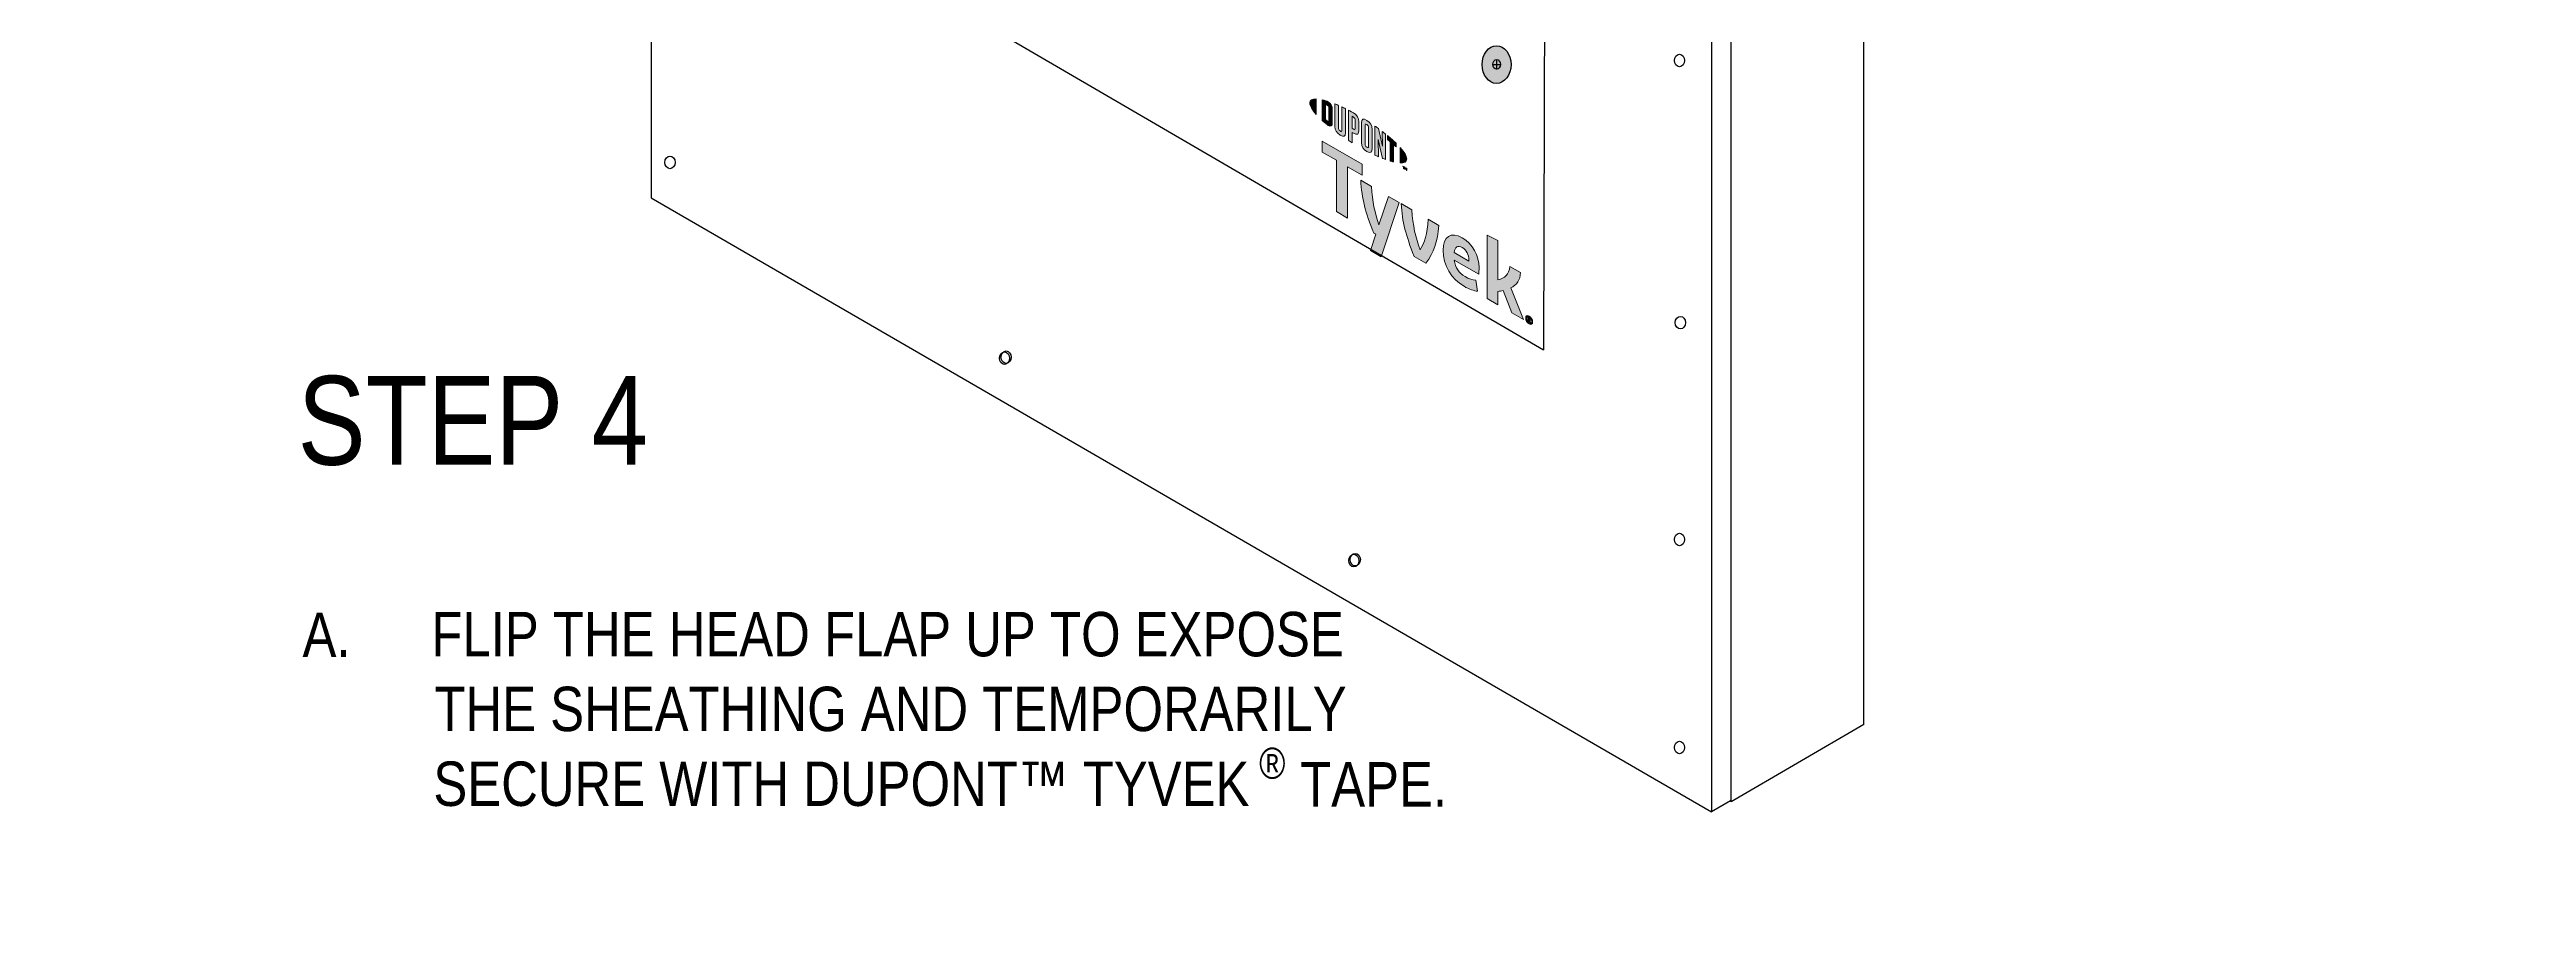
# Model space of a CAD drawing. Extents: x -1392 to 5791, y -3809 to 1722.
# Drawn here: x -664 to -36, y -49 to 173 of the extents above; entities that cross this region are included whole.
import ezdxf

# ---------------------------------------------------------------- set-up
doc = ezdxf.new("R2010")
doc.units = 0
doc.header["$MEASUREMENT"] = 0
for name, color, linetype, lineweight in [('.ATI-TEXT', 7, 'Continuous', 0), ('G-ANNO-TTLB', 7, 'Continuous', 0), ('TYVEK', 7, 'Continuous', 0), ('WALL SCRATCH', 7, 'Continuous', 0), ('X-REF - TRACED', 7, 'Continuous', 0)]:
    doc.layers.add(name, color=color, linetype=linetype, lineweight=lineweight)

# ---------------------------------------------------------------- blocks, each defined once
blk = doc.blocks.new('Block_41')
at = {"layer": '.ATI-TEXT', "char_height": 0.2, "attachment_point": 7}
for s, insert in [('\\C18;\\c0;\\FArial Narrow|b0|i0|c1;\\H11.249999;\\W1.000000;A.', (-599.69, 18.84)), ('\\C18;\\c0;\\FArial Narrow|b0|i0|c1;\\H11.249999;\\W1.000000;FLIP THE HEAD FLAP UP TO EXPOSE', (-567.02, 18.84)), ('\\C18;\\c0;\\FArial Narrow|b0|i0|c1;\\H11.249999;\\W1.000000;THE SHEATHING AND TEMPORARILY', (-566.26, -0.11)), ('\\C18;\\c0;\\FArial Narrow|b0|i0|c1;\\H7.874999;\\W1.000000;®', (-357.18, -12.12)), ('\\C18;\\c0;\\FArial Narrow|b0|i0|c1;\\H11.249999;\\W1.000000;SECURE WITH DUPONT™ TYVEK', (-566.52, -19.06)), ('\\C18;\\c0;\\FArial Narrow|b0|i0|c1;\\H11.249999;\\W1.000000;  TAPE.', (-353.97, -19.06))]:
    blk.add_mtext(s, dxfattribs=dict(at, insert=insert))
blk = doc.blocks.new('Block_282')
at = {"layer": 'WALL SCRATCH', "true_color": 0x003b71, "transparency": 33554687}
h = blk.add_hatch(color=156, dxfattribs=at)
h.dxf.hatch_style = 2
edge = h.paths.add_edge_path()
edge.add_ellipse((-445.39, 350.51), major_axis=(0, 4.78), ratio=0.766948, start_angle=0, end_angle=360)
at = {"layer": 'WALL SCRATCH', "color": 18, "lineweight": 25, "true_color": 0x080808}
for p, q in [((-445.39, 351.78), (-445.39, 349.31)), ((-446.36, 350.54), (-444.42, 350.54))]:
    blk.add_line(p, q, dxfattribs=at)
at = {"layer": 'WALL SCRATCH', "color": 8, "lineweight": 25, "true_color": 0x808080}
blk.add_lwpolyline([(-445.9, 354.93)], dxfattribs=at)
at = {"layer": 'WALL SCRATCH', "color": 18, "lineweight": 25, "true_color": 0x000000}
blk.add_ellipse((-445.39, 350.51), major_axis=(0, 4.78), ratio=0.766948, dxfattribs=at)
at = {"layer": 'WALL SCRATCH', "color": 18, "lineweight": 25, "true_color": 0x080808}
blk.add_ellipse((-445.39, 350.54), major_axis=(0, 1.23), ratio=0.788846, dxfattribs=at)
blk = doc.blocks.new('Block_283')
at = {"layer": 'WALL SCRATCH', "true_color": 0x003b71, "transparency": 33554687}
h = blk.add_hatch(color=156, dxfattribs=at)
h.dxf.hatch_style = 2
edge = h.paths.add_edge_path()
edge.add_ellipse((-445.39, 453.29), major_axis=(0, 4.78), ratio=0.766948, start_angle=0, end_angle=360)
at = {"layer": 'WALL SCRATCH', "color": 18, "lineweight": 25, "true_color": 0x080808}
blk.add_line((-445.39, 454.55), (-445.39, 452.08), dxfattribs=at)
at = {"layer": 'WALL SCRATCH', "color": 18, "lineweight": 25, "true_color": 0x000000}
blk.add_ellipse((-445.39, 453.29), major_axis=(0, 4.78), ratio=0.766948, dxfattribs=at)
at = {"layer": 'WALL SCRATCH', "color": 18, "lineweight": 25, "true_color": 0x080808}
blk.add_ellipse((-445.39, 453.32), major_axis=(0, 1.23), ratio=0.788846, dxfattribs=at)
blk = doc.blocks.new('Block_284')
at = {"layer": 'WALL SCRATCH', "true_color": 0x003b71, "transparency": 33554687}
h = blk.add_hatch(color=156, dxfattribs=at)
h.dxf.hatch_style = 2
edge = h.paths.add_edge_path()
edge.add_ellipse((-445.39, 247.74), major_axis=(0, 4.78), ratio=0.766948, start_angle=0, end_angle=360)
at = {"layer": 'WALL SCRATCH', "color": 18, "lineweight": 25, "true_color": 0x080808}
for p, q in [((-446.36, 247.77), (-444.42, 247.77)), ((-445.39, 249), (-445.39, 246.53))]:
    blk.add_line(p, q, dxfattribs=at)
at = {"layer": 'WALL SCRATCH', "color": 8, "lineweight": 25, "true_color": 0x808080}
blk.add_lwpolyline([(-445.9, 242.63)], dxfattribs=at)
at = {"layer": 'WALL SCRATCH', "color": 18, "lineweight": 25, "true_color": 0x000000}
blk.add_ellipse((-445.39, 247.74), major_axis=(0, 4.78), ratio=0.766948, dxfattribs=at)
at = {"layer": 'WALL SCRATCH', "color": 18, "lineweight": 25, "true_color": 0x080808}
blk.add_ellipse((-445.39, 247.77), major_axis=(0, 1.23), ratio=0.788846, dxfattribs=at)
blk = doc.blocks.new('Block_281')
at = {"layer": 'WALL SCRATCH'}
for name in ['Block_283', 'Block_282', 'Block_284']:
    blk.add_blockref(name, (0, 0), dxfattribs=at)
blk = doc.blocks.new('Block_286')
at = {"layer": 'WALL SCRATCH', "true_color": 0x003b71, "transparency": 33554687}
h = blk.add_hatch(color=156, dxfattribs=at)
h.dxf.hatch_style = 2
edge = h.paths.add_edge_path()
edge.add_ellipse((-297.01, 268.31), major_axis=(0, 4.78), ratio=0.766948, start_angle=0, end_angle=360)
at = {"layer": 'WALL SCRATCH', "color": 18, "lineweight": 25, "true_color": 0x080808}
for p, q in [((-297.98, 268.33), (-296.04, 268.33)), ((-297.01, 269.57), (-297.01, 267.1))]:
    blk.add_line(p, q, dxfattribs=at)
at = {"layer": 'WALL SCRATCH', "color": 8, "lineweight": 25, "true_color": 0x808080}
blk.add_lwpolyline([(-297.52, 272.73)], dxfattribs=at)
at = {"layer": 'WALL SCRATCH', "color": 18, "lineweight": 25, "true_color": 0x000000}
blk.add_ellipse((-297.01, 268.31), major_axis=(0, 4.78), ratio=0.766948, dxfattribs=at)
at = {"layer": 'WALL SCRATCH', "color": 18, "lineweight": 25, "true_color": 0x080808}
blk.add_ellipse((-297.01, 268.33), major_axis=(0, 1.23), ratio=0.788846, dxfattribs=at)
blk = doc.blocks.new('Block_287')
at = {"layer": 'WALL SCRATCH', "true_color": 0x003b71, "transparency": 33554687}
h = blk.add_hatch(color=156, dxfattribs=at)
h.dxf.hatch_style = 2
edge = h.paths.add_edge_path()
edge.add_ellipse((-297.01, 367.67), major_axis=(0, 4.78), ratio=0.766948, start_angle=0, end_angle=360)
at = {"layer": 'WALL SCRATCH', "color": 18, "lineweight": 25, "true_color": 0x080808}
blk.add_line((-297.01, 368.94), (-297.01, 366.47), dxfattribs=at)
at = {"layer": 'WALL SCRATCH', "color": 18, "lineweight": 25, "true_color": 0x000000}
blk.add_ellipse((-297.01, 367.67), major_axis=(0, 4.78), ratio=0.766948, dxfattribs=at)
at = {"layer": 'WALL SCRATCH', "color": 18, "lineweight": 25, "true_color": 0x080808}
blk.add_ellipse((-297.01, 367.7), major_axis=(0, 1.23), ratio=0.788846, dxfattribs=at)
blk = doc.blocks.new('Block_288')
at = {"layer": 'WALL SCRATCH', "true_color": 0x003b71, "transparency": 33554687}
h = blk.add_hatch(color=156, dxfattribs=at)
h.dxf.hatch_style = 2
edge = h.paths.add_edge_path()
edge.add_ellipse((-297.01, 168.94), major_axis=(0, 4.78), ratio=0.766948, start_angle=0, end_angle=360)
at = {"layer": 'WALL SCRATCH', "color": 18, "lineweight": 25, "true_color": 0x080808}
for p, q in [((-297.01, 170.2), (-297.01, 167.73)), ((-297.98, 168.97), (-296.04, 168.97))]:
    blk.add_line(p, q, dxfattribs=at)
at = {"layer": 'WALL SCRATCH', "color": 8, "lineweight": 25, "true_color": 0x808080}
blk.add_lwpolyline([(-297.52, 163.83)], dxfattribs=at)
at = {"layer": 'WALL SCRATCH', "color": 18, "lineweight": 25, "true_color": 0x000000}
blk.add_ellipse((-297.01, 168.94), major_axis=(0, 4.78), ratio=0.766948, dxfattribs=at)
at = {"layer": 'WALL SCRATCH', "color": 18, "lineweight": 25, "true_color": 0x080808}
blk.add_ellipse((-297.01, 168.97), major_axis=(0, 1.23), ratio=0.788846, dxfattribs=at)
blk = doc.blocks.new('Block_285')
at = {"layer": 'WALL SCRATCH'}
for name in ['Block_287', 'Block_286', 'Block_288']:
    blk.add_blockref(name, (0, 0), dxfattribs=at)
blk = doc.blocks.new('Block_280')
at = {"layer": 'WALL SCRATCH'}
for name in ['Block_281', 'Block_285']:
    blk.add_blockref(name, (0, 0), dxfattribs=at)
blk = doc.blocks.new('Block_758')
at = {"layer": 'X-REF - TRACED', "true_color": 0x848484, "transparency": 33554687}
h = blk.add_hatch(color=252, dxfattribs=at)
h.dxf.hatch_style = 2
edge = h.paths.add_edge_path()
edge.add_spline(control_points=[(-344.38, 159.23), (-344.38, 158.51), (-343.77, 157.48), (-342.7, 156.28), (-342.7, 156.28), (-342.7, 160.22), (-342.7, 160.22), (-343.77, 160.26), (-344.38, 159.94), (-344.38, 159.23)], knot_values=[0, 0, 0, 0, 1, 1, 1, 2, 2, 2, 3, 3, 3, 3], degree=3, periodic=0)
h = blk.add_hatch(color=252, dxfattribs=at)
h.dxf.hatch_style = 2
edge = h.paths.add_edge_path()
edge.add_spline(control_points=[(-339.5, 154.8), (-339.5, 154.5), (-339.66, 154.49), (-339.84, 154.6), (-339.99, 154.68), (-340.22, 154.87), (-340.41, 155.04), (-340.41, 155.04), (-340.41, 158.81), (-340.41, 158.81), (-340.22, 158.76), (-339.99, 158.69), (-339.84, 158.6), (-339.66, 158.49), (-339.5, 158.3), (-339.5, 158), (-339.5, 158), (-339.5, 154.8), (-339.5, 154.8)], knot_values=[0, 0, 0, 0, 1, 1, 1, 2, 2, 2, 3, 3, 3, 4, 4, 4, 5, 5, 5, 6, 6, 6, 6], degree=3, periodic=0)
edge = h.paths.add_edge_path()
edge.add_spline(control_points=[(-339.72, 159.52), (-340.02, 159.69), (-340.45, 159.84), (-341.23, 160.01), (-341.23, 160.01), (-341.23, 154.78), (-341.23, 154.78), (-340.54, 154.15), (-340.02, 153.71), (-339.72, 153.54), (-339.03, 153.14), (-338.65, 153.4), (-338.65, 154.17), (-338.65, 154.17), (-338.65, 157.64), (-338.65, 157.64), (-338.65, 158.41), (-339.03, 159.12), (-339.72, 159.52)], knot_values=[0, 0, 0, 0, 1, 1, 1, 2, 2, 2, 3, 3, 3, 4, 4, 4, 5, 5, 5, 6, 6, 6, 6], degree=3, periodic=0)
h = blk.add_hatch(color=252, dxfattribs=at)
h.dxf.hatch_style = 2
edge = h.paths.add_edge_path()
edge.add_spline(control_points=[(-336.25, 152.31), (-336.25, 152.01), (-336.34, 151.87), (-336.67, 152.11), (-337, 152.34), (-337.08, 152.55), (-337.08, 152.9), (-337.08, 152.9), (-337.08, 158.59), (-337.08, 158.59), (-337.3, 158.69), (-337.78, 158.89), (-337.98, 158.97), (-337.98, 158.97), (-337.98, 153.22), (-337.98, 153.22), (-337.98, 152.3), (-337.59, 151.72), (-336.67, 151.07), (-335.83, 150.47), (-335.32, 150.66), (-335.32, 151.68), (-335.32, 151.68), (-335.32, 157.76), (-335.32, 157.76), (-335.49, 157.85), (-336.07, 158.13), (-336.25, 158.21), (-336.25, 158.21), (-336.25, 152.31), (-336.25, 152.31)], knot_values=[0, 0, 0, 0, 1, 1, 1, 2, 2, 2, 3, 3, 3, 4, 4, 4, 5, 5, 5, 6, 6, 6, 7, 7, 7, 8, 8, 8, 9, 9, 9, 10, 10, 10, 10], degree=3, periodic=0)
h = blk.add_hatch(color=252, dxfattribs=at)
h.dxf.hatch_style = 2
edge = h.paths.add_edge_path()
edge.add_spline(control_points=[(-332.83, 152.84), (-332.83, 152.51), (-332.94, 152.4), (-333.32, 152.62), (-333.32, 152.62), (-333.65, 152.81), (-333.65, 152.81), (-333.65, 152.81), (-333.65, 155.83), (-333.65, 155.83), (-333.5, 155.75), (-333.42, 155.71), (-333.33, 155.66), (-332.92, 155.42), (-332.83, 155.19), (-332.83, 154.86), (-332.83, 154.86), (-332.83, 152.84), (-332.83, 152.84)], knot_values=[0, 0, 0, 0, 1, 1, 1, 2, 2, 2, 3, 3, 3, 4, 4, 4, 5, 5, 5, 6, 6, 6, 6], degree=3, periodic=0)
edge = h.paths.add_edge_path()
edge.add_spline(control_points=[(-333.28, 156.69), (-333.44, 156.79), (-334.04, 157.11), (-334.58, 157.39), (-334.58, 157.39), (-334.58, 149.73), (-334.58, 149.73), (-334.4, 149.62), (-333.91, 149.3), (-333.65, 149.14), (-333.65, 149.14), (-333.65, 151.74), (-333.65, 151.74), (-333.65, 151.74), (-333.28, 151.53), (-333.28, 151.53), (-332.3, 150.97), (-331.89, 151.24), (-331.89, 152.21), (-331.89, 152.21), (-331.89, 154.47), (-331.89, 154.47), (-331.89, 155.42), (-332.35, 156.16), (-333.28, 156.69)], knot_values=[0, 0, 0, 0, 1, 1, 1, 2, 2, 2, 3, 3, 3, 4, 4, 4, 5, 5, 5, 6, 6, 6, 7, 7, 7, 8, 8, 8, 8], degree=3, periodic=0)
h = blk.add_hatch(color=252, dxfattribs=at)
h.dxf.hatch_style = 2
edge = h.paths.add_edge_path()
edge.add_spline(control_points=[(-329.48, 148.23), (-329.48, 147.93), (-329.57, 147.82), (-329.9, 148), (-330.25, 148.19), (-330.34, 148.41), (-330.34, 148.72), (-330.34, 148.72), (-330.34, 153.5), (-330.34, 153.5), (-330.34, 153.81), (-330.25, 153.93), (-329.9, 153.72), (-329.57, 153.52), (-329.48, 153.3), (-329.48, 153), (-329.48, 153), (-329.48, 148.23), (-329.48, 148.23)], knot_values=[0, 0, 0, 0, 1, 1, 1, 2, 2, 2, 3, 3, 3, 4, 4, 4, 5, 5, 5, 6, 6, 6, 6], degree=3, periodic=0)
edge = h.paths.add_edge_path()
edge.add_spline(control_points=[(-329.9, 154.79), (-330.77, 155.34), (-331.29, 155.2), (-331.29, 154.19), (-331.29, 154.19), (-331.29, 149.18), (-331.29, 149.18), (-331.29, 148.12), (-330.82, 147.41), (-329.9, 146.93), (-329.01, 146.45), (-328.54, 146.57), (-328.54, 147.71), (-328.54, 147.71), (-328.54, 152.48), (-328.54, 152.48), (-328.54, 153.56), (-328.96, 154.19), (-329.9, 154.79)], knot_values=[0, 0, 0, 0, 1, 1, 1, 2, 2, 2, 3, 3, 3, 4, 4, 4, 5, 5, 5, 6, 6, 6, 6], degree=3, periodic=0)
h = blk.add_hatch(color=252, dxfattribs=at)
h.dxf.hatch_style = 2
edge = h.paths.add_edge_path()
edge.add_spline(control_points=[(-325.93, 148.23), (-325.93, 148.23), (-326.97, 152.73), (-326.97, 152.73), (-327.26, 152.93), (-327.6, 153.17), (-327.86, 153.35), (-327.86, 153.35), (-327.86, 146.01), (-327.86, 146.01), (-327.68, 145.92), (-327.2, 145.71), (-326.96, 145.6), (-326.96, 145.6), (-327.03, 149.98), (-327.03, 149.98), (-327.03, 149.98), (-325.93, 145.18), (-325.93, 145.18), (-325.7, 145.09), (-325.36, 144.96), (-325.13, 144.88), (-325.13, 144.88), (-325.13, 151.33), (-325.13, 151.33), (-325.37, 151.52), (-325.79, 151.85), (-326, 152), (-326, 152), (-325.93, 148.23), (-325.93, 148.23)], knot_values=[0, 0, 0, 0, 1, 1, 1, 2, 2, 2, 3, 3, 3, 4, 4, 4, 5, 5, 5, 6, 6, 6, 7, 7, 7, 8, 8, 8, 9, 9, 9, 10, 10, 10, 10], degree=3, periodic=0)
h = blk.add_hatch(color=252, dxfattribs=at)
h.dxf.hatch_style = 2
edge = h.paths.add_edge_path()
edge.add_spline(control_points=[(-324.67, 149.94), (-324.44, 149.75), (-324.21, 149.57), (-323.98, 149.38), (-323.98, 149.38), (-323.98, 144.5), (-323.98, 144.5), (-323.78, 144.44), (-323.4, 144.33), (-323.14, 144.27), (-323.14, 144.27), (-323.14, 148.67), (-323.14, 148.67), (-322.9, 148.46), (-322.67, 148.25), (-322.46, 148.06), (-322.46, 148.06), (-322.46, 149), (-322.46, 149), (-323.12, 149.65), (-323.84, 150.28), (-324.67, 150.96), (-324.67, 150.96), (-324.67, 149.94), (-324.67, 149.94)], knot_values=[0, 0, 0, 0, 1, 1, 1, 2, 2, 2, 3, 3, 3, 4, 4, 4, 5, 5, 5, 6, 6, 6, 7, 7, 7, 8, 8, 8, 8], degree=3, periodic=0)
h = blk.add_hatch(color=252, dxfattribs=at)
h.dxf.hatch_style = 2
edge = h.paths.add_edge_path()
edge.add_spline(control_points=[(-319.77, 145.02), (-319.77, 144.3), (-320.39, 143.98), (-321.45, 144.01), (-321.45, 144.01), (-321.45, 147.96), (-321.45, 147.96), (-320.39, 146.76), (-319.77, 145.74), (-319.77, 145.02)], knot_values=[0, 0, 0, 0, 1, 1, 1, 2, 2, 2, 3, 3, 3, 3], degree=3, periodic=0)
h = blk.add_hatch(color=252, dxfattribs=at)
h.dxf.hatch_style = 2
edge = h.paths.add_edge_path()
edge.add_spline(control_points=[(-320.27, 142.94), (-320.27, 142.94), (-320.17, 142.88), (-320.17, 142.88), (-320.17, 142.88), (-320.02, 142.52), (-320.02, 142.52), (-320.02, 142.52), (-319.87, 142.71), (-319.87, 142.71), (-319.87, 142.71), (-319.77, 142.65), (-319.77, 142.65), (-319.77, 142.65), (-319.77, 142.08), (-319.77, 142.08), (-319.77, 142.08), (-319.87, 142.13), (-319.87, 142.13), (-319.87, 142.13), (-319.87, 142.54), (-319.87, 142.54), (-319.87, 142.54), (-320.02, 142.35), (-320.02, 142.35), (-320.02, 142.35), (-320.03, 142.36), (-320.03, 142.36), (-320.03, 142.36), (-320.18, 142.72), (-320.18, 142.72), (-320.18, 142.72), (-320.18, 142.32), (-320.18, 142.32), (-320.18, 142.32), (-320.27, 142.37), (-320.27, 142.37), (-320.27, 142.37), (-320.27, 142.94), (-320.27, 142.94)], knot_values=[0, 0, 0, 0, 1, 1, 1, 2, 2, 2, 3, 3, 3, 4, 4, 4, 5, 5, 5, 6, 6, 6, 7, 7, 7, 8, 8, 8, 9, 9, 9, 10, 10, 10, 11, 11, 11, 12, 12, 12, 13, 13, 13, 13], degree=3, periodic=0)
edge = h.paths.add_edge_path()
edge.add_spline(control_points=[(-320.63, 143.04), (-320.63, 143.04), (-320.78, 143.13), (-320.78, 143.13), (-320.78, 143.13), (-320.78, 143.23), (-320.78, 143.23), (-320.78, 143.23), (-320.38, 143), (-320.38, 143), (-320.38, 143), (-320.38, 142.9), (-320.38, 142.9), (-320.38, 142.9), (-320.53, 142.99), (-320.53, 142.99), (-320.53, 142.99), (-320.53, 142.52), (-320.53, 142.52), (-320.53, 142.52), (-320.63, 142.57), (-320.63, 142.57), (-320.63, 142.57), (-320.63, 143.04), (-320.63, 143.04)], knot_values=[0, 0, 0, 0, 1, 1, 1, 2, 2, 2, 3, 3, 3, 4, 4, 4, 5, 5, 5, 6, 6, 6, 7, 7, 7, 8, 8, 8, 8], degree=3, periodic=0)
at = {"layer": 'X-REF - TRACED'}
for points, knots in [([(-344.38, 159.23), (-344.38, 158.51), (-343.77, 157.48), (-342.7, 156.28), (-342.7, 156.28), (-342.7, 160.22), (-342.7, 160.22), (-343.77, 160.26), (-344.38, 159.94), (-344.38, 159.23)], [0, 0, 0, 0, 1, 1, 1, 2, 2, 2, 3, 3, 3, 3]), ([(-339.72, 159.52), (-340.02, 159.69), (-340.45, 159.84), (-341.23, 160.01), (-341.23, 160.01), (-341.23, 154.78), (-341.23, 154.78), (-340.54, 154.15), (-340.02, 153.71), (-339.72, 153.54), (-339.03, 153.14), (-338.65, 153.4), (-338.65, 154.17), (-338.65, 154.17), (-338.65, 157.64), (-338.65, 157.64), (-338.65, 158.41), (-339.03, 159.12), (-339.72, 159.52)], [0, 0, 0, 0, 1, 1, 1, 2, 2, 2, 3, 3, 3, 4, 4, 4, 5, 5, 5, 6, 6, 6, 6]), ([(-339.5, 154.8), (-339.5, 154.5), (-339.66, 154.49), (-339.84, 154.6), (-339.99, 154.68), (-340.22, 154.87), (-340.41, 155.04), (-340.41, 155.04), (-340.41, 158.81), (-340.41, 158.81), (-340.22, 158.76), (-339.99, 158.69), (-339.84, 158.6), (-339.66, 158.49), (-339.5, 158.3), (-339.5, 158), (-339.5, 158), (-339.5, 154.8), (-339.5, 154.8)], [0, 0, 0, 0, 1, 1, 1, 2, 2, 2, 3, 3, 3, 4, 4, 4, 5, 5, 5, 6, 6, 6, 6]), ([(-336.25, 152.31), (-336.25, 152.01), (-336.34, 151.87), (-336.67, 152.11), (-337, 152.34), (-337.08, 152.55), (-337.08, 152.9), (-337.08, 152.9), (-337.08, 158.59), (-337.08, 158.59), (-337.3, 158.69), (-337.78, 158.89), (-337.98, 158.97), (-337.98, 158.97), (-337.98, 153.22), (-337.98, 153.22), (-337.98, 152.3), (-337.59, 151.72), (-336.67, 151.07), (-335.83, 150.47), (-335.32, 150.66), (-335.32, 151.68), (-335.32, 151.68), (-335.32, 157.76), (-335.32, 157.76), (-335.49, 157.85), (-336.07, 158.13), (-336.25, 158.21), (-336.25, 158.21), (-336.25, 152.31), (-336.25, 152.31)], [0, 0, 0, 0, 1, 1, 1, 2, 2, 2, 3, 3, 3, 4, 4, 4, 5, 5, 5, 6, 6, 6, 7, 7, 7, 8, 8, 8, 9, 9, 9, 10, 10, 10, 10]), ([(-333.28, 156.69), (-333.44, 156.79), (-334.04, 157.11), (-334.58, 157.39), (-334.58, 157.39), (-334.58, 149.73), (-334.58, 149.73), (-334.4, 149.62), (-333.91, 149.3), (-333.65, 149.14), (-333.65, 149.14), (-333.65, 151.74), (-333.65, 151.74), (-333.65, 151.74), (-333.28, 151.53), (-333.28, 151.53), (-332.3, 150.97), (-331.89, 151.24), (-331.89, 152.21), (-331.89, 152.21), (-331.89, 154.47), (-331.89, 154.47), (-331.89, 155.42), (-332.35, 156.16), (-333.28, 156.69)], [0, 0, 0, 0, 1, 1, 1, 2, 2, 2, 3, 3, 3, 4, 4, 4, 5, 5, 5, 6, 6, 6, 7, 7, 7, 8, 8, 8, 8]), ([(-332.83, 152.84), (-332.83, 152.51), (-332.94, 152.4), (-333.32, 152.62), (-333.32, 152.62), (-333.65, 152.81), (-333.65, 152.81), (-333.65, 152.81), (-333.65, 155.83), (-333.65, 155.83), (-333.5, 155.75), (-333.42, 155.71), (-333.33, 155.66), (-332.92, 155.42), (-332.83, 155.19), (-332.83, 154.86), (-332.83, 154.86), (-332.83, 152.84), (-332.83, 152.84)], [0, 0, 0, 0, 1, 1, 1, 2, 2, 2, 3, 3, 3, 4, 4, 4, 5, 5, 5, 6, 6, 6, 6]), ([(-329.9, 154.79), (-330.77, 155.34), (-331.29, 155.2), (-331.29, 154.19), (-331.29, 154.19), (-331.29, 149.18), (-331.29, 149.18), (-331.29, 148.12), (-330.82, 147.41), (-329.9, 146.93), (-329.01, 146.45), (-328.54, 146.57), (-328.54, 147.71), (-328.54, 147.71), (-328.54, 152.48), (-328.54, 152.48), (-328.54, 153.56), (-328.96, 154.19), (-329.9, 154.79)], [0, 0, 0, 0, 1, 1, 1, 2, 2, 2, 3, 3, 3, 4, 4, 4, 5, 5, 5, 6, 6, 6, 6]), ([(-329.48, 148.23), (-329.48, 147.93), (-329.57, 147.82), (-329.9, 148), (-330.25, 148.19), (-330.34, 148.41), (-330.34, 148.72), (-330.34, 148.72), (-330.34, 153.5), (-330.34, 153.5), (-330.34, 153.81), (-330.25, 153.93), (-329.9, 153.72), (-329.57, 153.52), (-329.48, 153.3), (-329.48, 153), (-329.48, 153), (-329.48, 148.23), (-329.48, 148.23)], [0, 0, 0, 0, 1, 1, 1, 2, 2, 2, 3, 3, 3, 4, 4, 4, 5, 5, 5, 6, 6, 6, 6]), ([(-325.93, 148.23), (-325.93, 148.23), (-326.97, 152.73), (-326.97, 152.73), (-327.26, 152.93), (-327.6, 153.17), (-327.86, 153.35), (-327.86, 153.35), (-327.86, 146.01), (-327.86, 146.01), (-327.68, 145.92), (-327.2, 145.71), (-326.96, 145.6), (-326.96, 145.6), (-327.03, 149.98), (-327.03, 149.98), (-327.03, 149.98), (-325.93, 145.18), (-325.93, 145.18), (-325.7, 145.09), (-325.36, 144.96), (-325.13, 144.88), (-325.13, 144.88), (-325.13, 151.33), (-325.13, 151.33), (-325.37, 151.52), (-325.79, 151.85), (-326, 152), (-326, 152), (-325.93, 148.23), (-325.93, 148.23)], [0, 0, 0, 0, 1, 1, 1, 2, 2, 2, 3, 3, 3, 4, 4, 4, 5, 5, 5, 6, 6, 6, 7, 7, 7, 8, 8, 8, 9, 9, 9, 10, 10, 10, 10]), ([(-324.67, 149.94), (-324.44, 149.75), (-324.21, 149.57), (-323.98, 149.38), (-323.98, 149.38), (-323.98, 144.5), (-323.98, 144.5), (-323.78, 144.44), (-323.4, 144.33), (-323.14, 144.27), (-323.14, 144.27), (-323.14, 148.67), (-323.14, 148.67), (-322.9, 148.46), (-322.67, 148.25), (-322.46, 148.06), (-322.46, 148.06), (-322.46, 149), (-322.46, 149), (-323.12, 149.65), (-323.84, 150.28), (-324.67, 150.96), (-324.67, 150.96), (-324.67, 149.94), (-324.67, 149.94)], [0, 0, 0, 0, 1, 1, 1, 2, 2, 2, 3, 3, 3, 4, 4, 4, 5, 5, 5, 6, 6, 6, 7, 7, 7, 8, 8, 8, 8]), ([(-319.77, 145.02), (-319.77, 144.3), (-320.39, 143.98), (-321.45, 144.01), (-321.45, 144.01), (-321.45, 147.96), (-321.45, 147.96), (-320.39, 146.76), (-319.77, 145.74), (-319.77, 145.02)], [0, 0, 0, 0, 1, 1, 1, 2, 2, 2, 3, 3, 3, 3]), ([(-320.63, 143.04), (-320.63, 143.04), (-320.78, 143.13), (-320.78, 143.13), (-320.78, 143.13), (-320.78, 143.23), (-320.78, 143.23), (-320.78, 143.23), (-320.38, 143), (-320.38, 143), (-320.38, 143), (-320.38, 142.9), (-320.38, 142.9), (-320.38, 142.9), (-320.53, 142.99), (-320.53, 142.99), (-320.53, 142.99), (-320.53, 142.52), (-320.53, 142.52), (-320.53, 142.52), (-320.63, 142.57), (-320.63, 142.57), (-320.63, 142.57), (-320.63, 143.04), (-320.63, 143.04)], [0, 0, 0, 0, 1, 1, 1, 2, 2, 2, 3, 3, 3, 4, 4, 4, 5, 5, 5, 6, 6, 6, 7, 7, 7, 8, 8, 8, 8]), ([(-320.27, 142.94), (-320.27, 142.94), (-320.17, 142.88), (-320.17, 142.88), (-320.17, 142.88), (-320.02, 142.52), (-320.02, 142.52), (-320.02, 142.52), (-319.87, 142.71), (-319.87, 142.71), (-319.87, 142.71), (-319.77, 142.65), (-319.77, 142.65), (-319.77, 142.65), (-319.77, 142.08), (-319.77, 142.08), (-319.77, 142.08), (-319.87, 142.13), (-319.87, 142.13), (-319.87, 142.13), (-319.87, 142.54), (-319.87, 142.54), (-319.87, 142.54), (-320.02, 142.35), (-320.02, 142.35), (-320.02, 142.35), (-320.03, 142.36), (-320.03, 142.36), (-320.03, 142.36), (-320.18, 142.72), (-320.18, 142.72), (-320.18, 142.72), (-320.18, 142.32), (-320.18, 142.32), (-320.18, 142.32), (-320.27, 142.37), (-320.27, 142.37), (-320.27, 142.37), (-320.27, 142.94), (-320.27, 142.94)], [0, 0, 0, 0, 1, 1, 1, 2, 2, 2, 3, 3, 3, 4, 4, 4, 5, 5, 5, 6, 6, 6, 7, 7, 7, 8, 8, 8, 9, 9, 9, 10, 10, 10, 11, 11, 11, 12, 12, 12, 13, 13, 13, 13])]:
    blk.add_open_spline(points, degree=3, knots=knots, dxfattribs=at)
blk = doc.blocks.new('Block_762')
at = {"layer": 'X-REF - TRACED', "true_color": 0x848484, "transparency": 33554687}
h = blk.add_hatch(color=252, dxfattribs=at)
h.dxf.hatch_style = 2
h.paths.add_polyline_path([(-331.12, 143.69), (-341.23, 149.53), (-341.23, 146.78), (-337.58, 144.68), (-337.58, 131.68), (-334.77, 130.06), (-334.77, 143.06), (-331.12, 140.95)])
h = blk.add_hatch(color=252, dxfattribs=at)
h.dxf.hatch_style = 2
edge = h.paths.add_edge_path()
edge.add_spline(control_points=[(-314.33, 129.75), (-314.51, 126.01), (-315.26, 123.83), (-316.41, 121.96), (-317.53, 125.14), (-318.26, 128.17), (-318.47, 132.14), (-318.47, 132.14), (-321.2, 133.71), (-321.2, 133.71), (-320.9, 129.03), (-320.02, 125.61), (-317.9, 120.32), (-317.9, 120.32), (-314.9, 118.59), (-314.9, 118.59), (-312.86, 121.48), (-312.02, 123.9), (-311.63, 128.19), (-311.63, 128.19), (-314.33, 129.75), (-314.33, 129.75)], knot_values=[0, 0, 0, 0, 1, 1, 1, 2, 2, 2, 3, 3, 3, 4, 4, 4, 5, 5, 5, 6, 6, 6, 7, 7, 7, 7], degree=3, periodic=0)
h = blk.add_hatch(color=252, dxfattribs=at)
h.dxf.hatch_style = 2
edge = h.paths.add_edge_path()
edge.add_spline(control_points=[(-307.76, 121.3), (-307.76, 121.3), (-304.04, 119.15), (-304.04, 119.15), (-304.04, 119.15), (-304.04, 119.42), (-304.04, 119.42), (-304.04, 120.68), (-304.63, 121.94), (-305.7, 122.57), (-306.84, 123.22), (-307.59, 122.73), (-307.76, 121.3)], knot_values=[0, 0, 0, 0, 1, 1, 1, 2, 2, 2, 3, 3, 3, 4, 4, 4, 4], degree=3, periodic=0)
edge = h.paths.add_edge_path()
edge.add_spline(control_points=[(-301.82, 111.53), (-302.68, 111.58), (-303.96, 112), (-305.25, 112.75), (-308.41, 114.57), (-310.57, 118.11), (-310.57, 121.84), (-310.57, 125.42), (-308.59, 126.7), (-305.7, 125.04), (-303.14, 123.55), (-301.45, 120.49), (-301.45, 117.48), (-301.45, 116.8), (-301.49, 116.24), (-301.53, 115.81), (-301.53, 115.81), (-307.72, 119.39), (-307.72, 119.39), (-307.47, 117.45), (-306.55, 116.1), (-304.98, 115.2), (-304.02, 114.64), (-303.1, 114.36), (-302.25, 114.28), (-302.25, 114.28), (-301.82, 111.53), (-301.82, 111.53)], knot_values=[0, 0, 0, 0, 1, 1, 1, 2, 2, 2, 3, 3, 3, 4, 4, 4, 5, 5, 5, 6, 6, 6, 7, 7, 7, 8, 8, 8, 9, 9, 9, 9], degree=3, periodic=0)
h = blk.add_hatch(color=252, dxfattribs=at)
h.dxf.hatch_style = 2
edge = h.paths.add_edge_path()
edge.add_spline(control_points=[(-293.43, 112.33), (-293.43, 112.33), (-290.17, 104.31), (-290.17, 104.31), (-290.17, 104.31), (-293.11, 106.01), (-293.11, 106.01), (-293.11, 106.01), (-295.37, 111.7), (-295.37, 111.7), (-295.78, 111.6), (-296.21, 111.51), (-296.68, 111.44), (-296.68, 111.44), (-296.68, 108.07), (-296.68, 108.07), (-296.68, 108.07), (-299.39, 109.63), (-299.39, 109.63), (-299.39, 109.63), (-299.39, 125.75), (-299.39, 125.75), (-299.39, 125.75), (-296.68, 124.35), (-296.68, 124.35), (-296.68, 124.35), (-296.68, 114.43), (-296.68, 114.43), (-294.84, 114.74), (-293.94, 115.79), (-293.62, 117.79), (-293.62, 117.79), (-290.94, 116.24), (-290.94, 116.24), (-290.99, 114.34), (-291.86, 113.11), (-293.43, 112.33)], knot_values=[0, 0, 0, 0, 1, 1, 1, 2, 2, 2, 3, 3, 3, 4, 4, 4, 5, 5, 5, 6, 6, 6, 7, 7, 7, 8, 8, 8, 9, 9, 9, 10, 10, 10, 11, 11, 11, 12, 12, 12, 12], degree=3, periodic=0)
at = {"layer": 'X-REF - TRACED'}
blk.add_lwpolyline([(-331.12, 143.69), (-341.23, 149.53), (-341.23, 146.78), (-337.58, 144.68), (-337.58, 131.68), (-334.77, 130.06), (-334.77, 143.06), (-331.12, 140.95)], close=True, dxfattribs=at)
for points, knots in [([(-314.33, 129.75), (-314.51, 126.01), (-315.26, 123.83), (-316.41, 121.96), (-317.53, 125.14), (-318.26, 128.17), (-318.47, 132.14), (-318.47, 132.14), (-321.2, 133.71), (-321.2, 133.71), (-320.9, 129.03), (-320.02, 125.61), (-317.9, 120.32), (-317.9, 120.32), (-314.9, 118.59), (-314.9, 118.59), (-312.86, 121.48), (-312.02, 123.9), (-311.63, 128.19), (-311.63, 128.19), (-314.33, 129.75), (-314.33, 129.75)], [0, 0, 0, 0, 1, 1, 1, 2, 2, 2, 3, 3, 3, 4, 4, 4, 5, 5, 5, 6, 6, 6, 7, 7, 7, 7]), ([(-301.82, 111.53), (-302.68, 111.58), (-303.96, 112), (-305.25, 112.75), (-308.41, 114.57), (-310.57, 118.11), (-310.57, 121.84), (-310.57, 125.42), (-308.59, 126.7), (-305.7, 125.04), (-303.14, 123.55), (-301.45, 120.49), (-301.45, 117.48), (-301.45, 116.8), (-301.49, 116.24), (-301.53, 115.81), (-301.53, 115.81), (-307.72, 119.39), (-307.72, 119.39), (-307.47, 117.45), (-306.55, 116.1), (-304.98, 115.2), (-304.02, 114.64), (-303.1, 114.36), (-302.25, 114.28), (-302.25, 114.28), (-301.82, 111.53), (-301.82, 111.53)], [0, 0, 0, 0, 1, 1, 1, 2, 2, 2, 3, 3, 3, 4, 4, 4, 5, 5, 5, 6, 6, 6, 7, 7, 7, 8, 8, 8, 9, 9, 9, 9]), ([(-293.43, 112.33), (-293.43, 112.33), (-290.17, 104.31), (-290.17, 104.31), (-290.17, 104.31), (-293.11, 106.01), (-293.11, 106.01), (-293.11, 106.01), (-295.37, 111.7), (-295.37, 111.7), (-295.78, 111.6), (-296.21, 111.51), (-296.68, 111.44), (-296.68, 111.44), (-296.68, 108.07), (-296.68, 108.07), (-296.68, 108.07), (-299.39, 109.63), (-299.39, 109.63), (-299.39, 109.63), (-299.39, 125.75), (-299.39, 125.75), (-299.39, 125.75), (-296.68, 124.35), (-296.68, 124.35), (-296.68, 124.35), (-296.68, 114.43), (-296.68, 114.43), (-294.84, 114.74), (-293.94, 115.79), (-293.62, 117.79), (-293.62, 117.79), (-290.94, 116.24), (-290.94, 116.24), (-290.99, 114.34), (-291.86, 113.11), (-293.43, 112.33)], [0, 0, 0, 0, 1, 1, 1, 2, 2, 2, 3, 3, 3, 4, 4, 4, 5, 5, 5, 6, 6, 6, 7, 7, 7, 8, 8, 8, 9, 9, 9, 10, 10, 10, 11, 11, 11, 12, 12, 12, 12]), ([(-307.76, 121.3), (-307.76, 121.3), (-304.04, 119.15), (-304.04, 119.15), (-304.04, 119.15), (-304.04, 119.42), (-304.04, 119.42), (-304.04, 120.68), (-304.63, 121.94), (-305.7, 122.57), (-306.84, 123.22), (-307.59, 122.73), (-307.76, 121.3)], [0, 0, 0, 0, 1, 1, 1, 2, 2, 2, 3, 3, 3, 4, 4, 4, 4])]:
    blk.add_open_spline(points, degree=3, knots=knots, dxfattribs=at)
blk = doc.blocks.new('Block_761')
at = {"layer": 'X-REF - TRACED', "true_color": 0x848484, "transparency": 33554687}
h = blk.add_hatch(color=252, dxfattribs=at)
h.dxf.hatch_style = 2
edge = h.paths.add_edge_path()
edge.add_spline(control_points=[(-324.39, 135.55), (-324.39, 135.55), (-326.82, 128.31), (-326.82, 128.31), (-327.85, 131.34), (-328.52, 134.27), (-328.73, 138.06), (-328.73, 138.06), (-331.45, 139.63), (-331.45, 139.63), (-331.16, 134.95), (-330.28, 131.54), (-328.16, 126.24), (-328.16, 126.24), (-327.61, 125.93), (-327.61, 125.93), (-327.61, 125.93), (-329, 121.79), (-329, 121.79), (-329, 121.79), (-326.29, 120.22), (-326.29, 120.22), (-326.29, 120.22), (-321.68, 133.99), (-321.68, 133.99), (-321.68, 133.99), (-324.39, 135.55), (-324.39, 135.55)], knot_values=[0, 0, 0, 0, 1, 1, 1, 2, 2, 2, 3, 3, 3, 4, 4, 4, 5, 5, 5, 6, 6, 6, 7, 7, 7, 8, 8, 8, 9, 9, 9, 9], degree=3, periodic=0)
at = {"layer": 'X-REF - TRACED'}
blk.add_open_spline([(-324.39, 135.55), (-324.39, 135.55), (-326.82, 128.31), (-326.82, 128.31), (-327.85, 131.34), (-328.52, 134.27), (-328.73, 138.06), (-328.73, 138.06), (-331.45, 139.63), (-331.45, 139.63), (-331.16, 134.95), (-330.28, 131.54), (-328.16, 126.24), (-328.16, 126.24), (-327.61, 125.93), (-327.61, 125.93), (-327.61, 125.93), (-329, 121.79), (-329, 121.79), (-329, 121.79), (-326.29, 120.22), (-326.29, 120.22), (-326.29, 120.22), (-321.68, 133.99), (-321.68, 133.99), (-321.68, 133.99), (-324.39, 135.55), (-324.39, 135.55)], degree=3, knots=[0, 0, 0, 0, 1, 1, 1, 2, 2, 2, 3, 3, 3, 4, 4, 4, 5, 5, 5, 6, 6, 6, 7, 7, 7, 8, 8, 8, 9, 9, 9, 9], dxfattribs=at)
blk.add_blockref('Block_762', (0, 0), dxfattribs=at)
blk = doc.blocks.new('Block_763')
at = {"layer": 'X-REF - TRACED', "true_color": 0x848484, "transparency": 33554687}
h = blk.add_hatch(color=252, dxfattribs=at)
h.dxf.hatch_style = 2
edge = h.paths.add_edge_path()
edge.add_spline(control_points=[(-288.87, 104.62), (-288.87, 104.62), (-288.87, 104.33), (-288.87, 104.33), (-288.87, 104.33), (-288.76, 104.26), (-288.76, 104.26), (-288.65, 104.2), (-288.59, 104.2), (-288.59, 104.31), (-288.59, 104.42), (-288.65, 104.49), (-288.76, 104.56), (-288.76, 104.56), (-288.87, 104.62), (-288.87, 104.62)], knot_values=[0, 0, 0, 0, 1, 1, 1, 2, 2, 2, 3, 3, 3, 4, 4, 4, 5, 5, 5, 5], degree=3, periodic=0)
edge = h.paths.add_edge_path()
edge.add_spline(control_points=[(-289.06, 104.92), (-289.06, 104.92), (-288.76, 104.74), (-288.76, 104.74), (-288.52, 104.61), (-288.41, 104.41), (-288.41, 104.2), (-288.41, 104.06), (-288.47, 103.99), (-288.58, 104.01), (-288.52, 103.84), (-288.44, 103.68), (-288.35, 103.49), (-288.35, 103.49), (-288.57, 103.62), (-288.57, 103.62), (-288.66, 103.79), (-288.72, 103.94), (-288.77, 104.08), (-288.77, 104.08), (-288.87, 104.14), (-288.87, 104.14), (-288.87, 104.14), (-288.87, 103.79), (-288.87, 103.79), (-288.87, 103.79), (-289.06, 103.9), (-289.06, 103.9), (-289.06, 103.9), (-289.06, 104.92), (-289.06, 104.92)], knot_values=[0, 0, 0, 0, 1, 1, 1, 2, 2, 2, 3, 3, 3, 4, 4, 4, 5, 5, 5, 6, 6, 6, 7, 7, 7, 8, 8, 8, 9, 9, 9, 10, 10, 10, 10], degree=3, periodic=0)
edge = h.paths.add_edge_path()
edge.add_spline(control_points=[(-288.75, 105), (-289.18, 105.25), (-289.42, 105.1), (-289.42, 104.6), (-289.42, 104.09), (-289.18, 103.67), (-288.75, 103.42), (-288.33, 103.18), (-288.08, 103.31), (-288.08, 103.82), (-288.08, 104.33), (-288.33, 104.75), (-288.75, 105)], knot_values=[0, 0, 0, 0, 1, 1, 1, 2, 2, 2, 3, 3, 3, 4, 4, 4, 4], degree=3, periodic=0)
edge = h.paths.add_edge_path()
edge.add_spline(control_points=[(-288.75, 105.2), (-288.22, 104.9), (-287.88, 104.31), (-287.88, 103.71), (-287.88, 103.1), (-288.23, 102.92), (-288.75, 103.22), (-289.28, 103.53), (-289.62, 104.11), (-289.62, 104.71), (-289.62, 105.32), (-289.28, 105.51), (-288.75, 105.2)], knot_values=[0, 0, 0, 0, 1, 1, 1, 2, 2, 2, 3, 3, 3, 4, 4, 4, 4], degree=3, periodic=0)
at = {"layer": 'X-REF - TRACED'}
for points, knots in [([(-288.75, 105.2), (-288.22, 104.9), (-287.88, 104.31), (-287.88, 103.71), (-287.88, 103.1), (-288.23, 102.92), (-288.75, 103.22), (-289.28, 103.53), (-289.62, 104.11), (-289.62, 104.71), (-289.62, 105.32), (-289.28, 105.51), (-288.75, 105.2)], [0, 0, 0, 0, 1, 1, 1, 2, 2, 2, 3, 3, 3, 4, 4, 4, 4]), ([(-288.75, 105), (-289.18, 105.25), (-289.42, 105.1), (-289.42, 104.6), (-289.42, 104.09), (-289.18, 103.67), (-288.75, 103.42), (-288.33, 103.18), (-288.08, 103.31), (-288.08, 103.82), (-288.08, 104.33), (-288.33, 104.75), (-288.75, 105)], [0, 0, 0, 0, 1, 1, 1, 2, 2, 2, 3, 3, 3, 4, 4, 4, 4]), ([(-289.06, 104.92), (-289.06, 104.92), (-288.76, 104.74), (-288.76, 104.74), (-288.52, 104.61), (-288.41, 104.41), (-288.41, 104.2), (-288.41, 104.06), (-288.47, 103.99), (-288.58, 104.01), (-288.52, 103.84), (-288.44, 103.68), (-288.35, 103.49), (-288.35, 103.49), (-288.57, 103.62), (-288.57, 103.62), (-288.66, 103.79), (-288.72, 103.94), (-288.77, 104.08), (-288.77, 104.08), (-288.87, 104.14), (-288.87, 104.14), (-288.87, 104.14), (-288.87, 103.79), (-288.87, 103.79), (-288.87, 103.79), (-289.06, 103.9), (-289.06, 103.9), (-289.06, 103.9), (-289.06, 104.92), (-289.06, 104.92)], [0, 0, 0, 0, 1, 1, 1, 2, 2, 2, 3, 3, 3, 4, 4, 4, 5, 5, 5, 6, 6, 6, 7, 7, 7, 8, 8, 8, 9, 9, 9, 10, 10, 10, 10]), ([(-288.87, 104.62), (-288.87, 104.62), (-288.87, 104.33), (-288.87, 104.33), (-288.87, 104.33), (-288.76, 104.26), (-288.76, 104.26), (-288.65, 104.2), (-288.59, 104.2), (-288.59, 104.31), (-288.59, 104.42), (-288.65, 104.49), (-288.76, 104.56), (-288.76, 104.56), (-288.87, 104.62), (-288.87, 104.62)], [0, 0, 0, 0, 1, 1, 1, 2, 2, 2, 3, 3, 3, 4, 4, 4, 5, 5, 5, 5])]:
    blk.add_open_spline(points, degree=3, knots=knots, dxfattribs=at)
blk = doc.blocks.new('Block_760')
at = {"layer": 'X-REF - TRACED'}
for name in ['Block_761', 'Block_763']:
    blk.add_blockref(name, (0, 0), dxfattribs=at)
blk = doc.blocks.new('Block_759')
at = {"layer": 'X-REF - TRACED'}
blk.add_blockref('Block_760', (0, 0), dxfattribs=at)
blk = doc.blocks.new('Block_757')
at = {"layer": 'X-REF - TRACED'}
for name in ['Block_758', 'Block_759']:
    blk.add_blockref(name, (0, 0), dxfattribs=at)

msp = doc.modelspace()

# ---------------------------------------------------------------- hatches: boundary and pattern name
at = {"layer": 'G-ANNO-TTLB', "true_color": 0xff00ff, "transparency": 33554687}
h = msp.add_hatch(color=6, dxfattribs=at)
edge = h.paths.add_edge_path()
edge.add_spline(control_points=[(1773.02, -796.5), (1773.02, -796.5), (-1156.5, -796.5), (-1156.5, -796.5), (-1156.5, -796.5), (-1156.5, 1660.5), (-1156.5, 1660.5), (-1156.5, 1660.5), (1773.02, 1660.5), (1773.02, 1660.5), (1773.02, 1660.5), (1773.02, -796.5), (1773.02, -796.5)], knot_values=[0, 0, 0, 0, 1, 1, 1, 2, 2, 2, 3, 3, 3, 4, 4, 4, 4], degree=3, periodic=0)
edge = h.paths.add_edge_path()
edge.add_spline(control_points=[(-1147.5, 1651.5), (-1147.5, 1651.5), (-1147.5, -787.5), (-1147.5, -787.5), (-1147.5, -787.5), (1764.02, -787.5), (1764.02, -787.5), (1764.02, -787.5), (1764.02, 1651.5), (1764.02, 1651.5), (1764.02, 1651.5), (-1147.5, 1651.5), (-1147.5, 1651.5)], knot_values=[0, 0, 0, 0, 1, 1, 1, 2, 2, 2, 3, 3, 3, 4, 4, 4, 4], degree=3, periodic=0)
edge.add_line((-1147.5, 1651.5), (-1147.5, 1651.5))

# ---------------------------------------------------------------- linework, layer by layer
at = {"layer": 'G-ANNO-TTLB'}
for points in [[(1773.02, -796.5), (1773.02, -796.5), (-1156.5, -796.5), (-1156.5, -796.5), (-1156.5, -796.5), (-1156.5, 1660.5), (-1156.5, 1660.5), (-1156.5, 1660.5), (1773.02, 1660.5), (1773.02, 1660.5), (1773.02, 1660.5), (1773.02, -796.5), (1773.02, -796.5)], [(-1147.5, 1651.5), (-1147.5, 1651.5), (-1147.5, -787.5), (-1147.5, -787.5), (-1147.5, -787.5), (1764.02, -787.5), (1764.02, -787.5), (1764.02, -787.5), (1764.02, 1651.5), (1764.02, 1651.5), (1764.02, 1651.5), (-1147.5, 1651.5), (-1147.5, 1651.5)]]:
    msp.add_open_spline(points, degree=3, knots=[0, 0, 0, 0, 1, 1, 1, 2, 2, 2, 3, 3, 3, 4, 4, 4, 4], dxfattribs=at)
at = {"layer": 'TYVEK', "color": 252, "lineweight": 25, "true_color": 0x848484}
for points in [[(-342.91, 136.36)], [(-342.91, 136.3)]]:
    msp.add_lwpolyline(points, dxfattribs=at)
for centre in [(-421.73, 94.56), (-333.19, 43.26)]:
    msp.add_ellipse(centre, major_axis=(0, 1.59), ratio=0.812499, dxfattribs=at)
at = {"layer": 'WALL SCRATCH', "color": 2, "lineweight": 25, "true_color": 0xffff00}
for p, q in [((-511.31, 557.45), (-511.31, 135.21)), ((-242.52, 403.97), (-242.52, -20.4)), ((-237.57, -17.87), (-237.57, 406.5)), ((-511.31, 135.21), (-242.52, -20.4)), ((-511.31, 135.21), (-242.52, -20.4)), ((-237.71, -17.61), (-242.52, -20.4))]:
    msp.add_line(p, q, dxfattribs=at)
at = {"layer": 'WALL SCRATCH', "color": 33, "lineweight": 25, "true_color": 0xcc9966}
for q in [(-203.95, 426.06), (-237.57, -17.87)]:
    msp.add_line((-203.95, 1.7), q, dxfattribs=at)
at = {"layer": 'WALL SCRATCH', "color": 18, "lineweight": 25, "true_color": 0x000000}
for p in [(-284.36, 372.39), (-454.41, 195.37)]:
    msp.add_line(p, (-285.12, 96.63), dxfattribs=at)
at = {"layer": 'WALL SCRATCH', "color": 252, "lineweight": 25, "true_color": 0x848484}
for points in [[(-342.53, 136.54)], [(-249.81, 84.4)]]:
    msp.add_lwpolyline(points, dxfattribs=at)
for centre in [(-250.63, 169.98), (-506.54, 144.15), (-250.42, 103.55), (-421.35, 94.8), (-332.82, 43.5), (-250.63, 48.61), (-250.63, -4.11)]:
    msp.add_ellipse(centre, major_axis=(0, 1.59), ratio=0.812499, dxfattribs=at)

# ---------------------------------------------------------------- block references
at = {"layer": '.ATI-TEXT'}
msp.add_blockref('Block_41', (0, 0), dxfattribs=at)
at = {"layer": 'WALL SCRATCH'}
msp.add_blockref('Block_280', (0, 0), dxfattribs=at)
at = {"layer": 'X-REF - TRACED'}
msp.add_blockref('Block_757', (0, 0), dxfattribs=at)

# ---------------------------------------------------------------- texts
at = {"layer": '.ATI-TEXT', "insert": (-600.9, 67.23), "char_height": 0.2, "attachment_point": 7}
msp.add_mtext('\\C18;\\c0;\\FArial Narrow|b0|i0|c1;\\H22.499999;\\W1.000000;STEP 4', dxfattribs=at)

doc.saveas('drawing.dxf')
